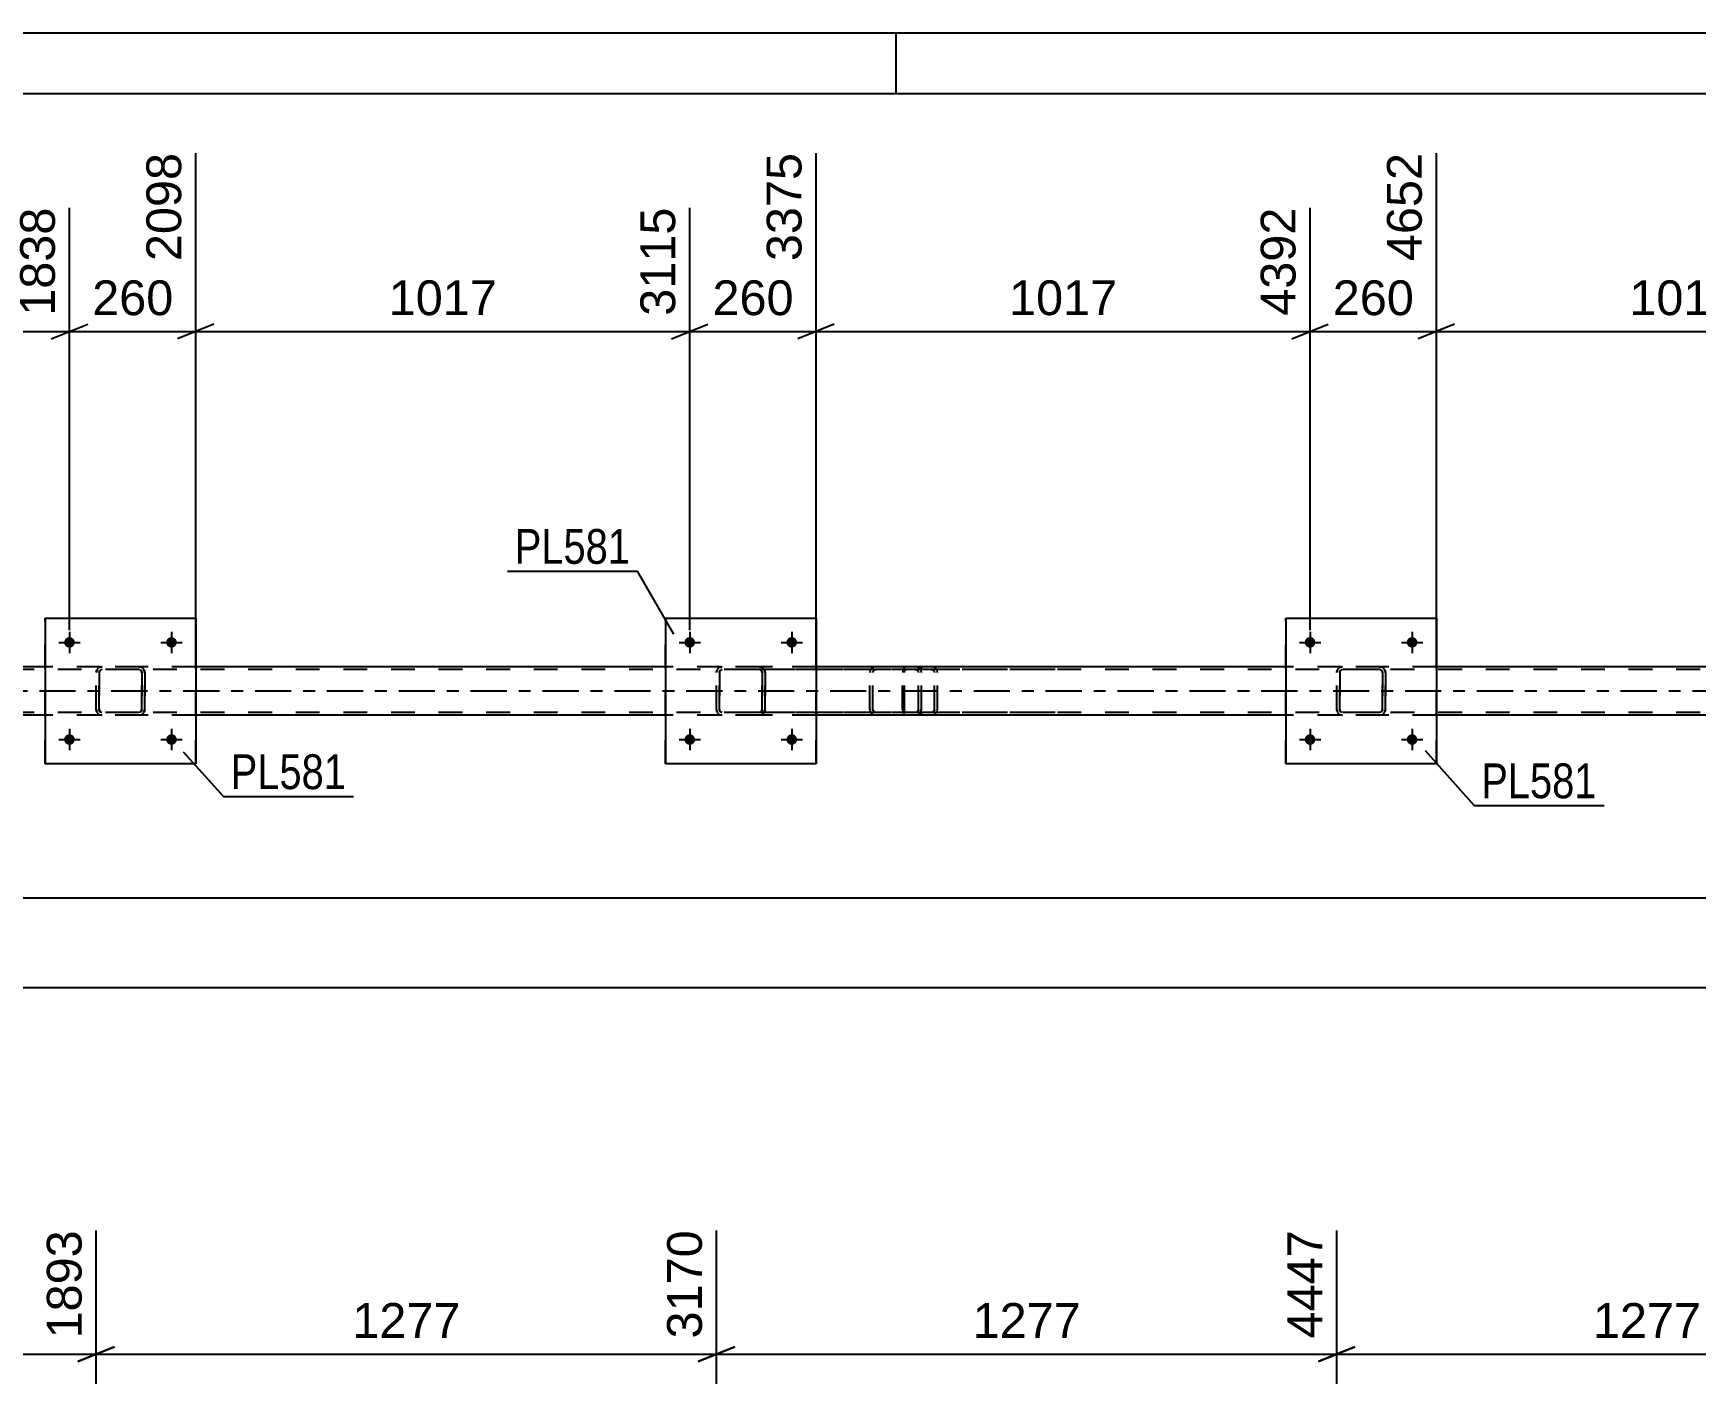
# Model space of a CAD drawing. Header units: millimetres. Extents: x 0 to 841, y 0 to 594.
# Drawn here: x 139.9 to 276.8, y 483.6 to 594 of the extents above; entities that cross this region are included whole.
import ezdxf

# ---------------------------------------------------------------- set-up
doc = ezdxf.new("R2010")
doc.units = ezdxf.units.MM
doc.linetypes.add('DXK_LINE_DOT2', pattern=[3.9198, 1.9599, -1.9599])
doc.linetypes.add('DXK_LINE_DOT3', pattern=[5.9187, 2.979, -0.9799, 0.9799, -0.9799])
doc.styles.add('Arial', font='ARIAL.TTF', dxfattribs={"height": 0.2})
doc.styles.add('Arial Narrow', font='ARIALN.TTF', dxfattribs={"height": 0.2})

# ---------------------------------------------------------------- blocks, each defined once
blk = doc.blocks.new('Unknown-717033707-1135')
at = {"color": 5, "linetype": 'Continuous'}
for p, q in [((841, 594), (0, 594)), ((211, 589), (211, 594)), ((836, 589), (5, 589))]:
    blk.add_line(p, q, dxfattribs=at)
blk = doc.blocks.new('Part-717033707-1675 - 1658')
at = {"color": 7, "linetype": 'DXK_LINE_DOT2'}
for p, q in [((212.57, 541.85), (197.44, 541.85)), ((212.57, 541.61), (197.44, 541.61)), ((208.86, 541.54), (208.82, 541.37)), ((208.82, 538.33), (208.82, 541.37)), ((208.86, 541.56), (208.86, 541.54)), ((209.08, 541.37), (209.1, 541.47)), ((209.08, 538.33), (209.08, 541.37)), ((209.1, 541.47), (209.15, 541.54)), ((209.34, 541.85), (209.14, 541.82)), ((209.15, 541.54), (209.24, 541.6)), ((209.24, 541.6), (209.34, 541.61)), ((212.77, 541.82), (212.57, 541.85)), ((212.57, 541.61), (212.67, 541.6)), ((212.67, 541.6), (212.75, 541.54)), ((212.75, 541.54), (212.81, 541.47)), ((212.81, 541.47), (212.83, 541.37)), ((212.83, 538.33), (212.83, 541.37)), ((213.05, 541.54), (213.04, 541.56)), ((213.08, 541.37), (213.05, 541.54)), ((213.08, 538.33), (213.08, 541.37)), ((212.57, 538.09), (197.44, 538.09)), ((208.82, 538.33), (208.86, 538.15)), ((209.1, 538.24), (209.08, 538.33)), ((209.15, 538.16), (209.1, 538.24)), ((209.24, 538.11), (209.15, 538.16)), ((209.34, 538.09), (209.24, 538.11)), ((212.67, 538.11), (212.57, 538.09)), ((212.75, 538.16), (212.67, 538.11)), ((212.81, 538.24), (212.75, 538.16)), ((212.83, 538.33), (212.81, 538.24)), ((213.04, 538.15), (213.08, 538.33)), ((212.57, 537.85), (197.44, 537.85)), ((209.14, 537.89), (209.34, 537.85)), ((212.57, 537.85), (212.77, 537.89))]:
    blk.add_line(p, q, dxfattribs=at)
for centre, start, end in [((209.32, 541.35), 110.7583, 155.68), ((212.59, 541.35), 24.32, 69.2417), ((209.32, 538.35), 204.32, 249.2417), ((212.59, 538.35), 290.7583, 335.68)]:
    blk.add_arc(centre, 0.496, start, end, dxfattribs=at)
blk = doc.blocks.new('Part-717033707-1695 - 1658')
at = {"color": 7, "linetype": 'DXK_LINE_DOT2'}
for p, q in [((211.56, 541.56), (211.53, 541.37)), ((211.53, 538.33), (211.53, 541.37)), ((211.61, 541.71), (211.56, 541.56)), ((211.7, 541.82), (211.61, 541.71)), ((211.67, 541.37), (211.68, 541.47)), ((211.67, 538.33), (211.67, 541.37)), ((211.68, 541.47), (211.71, 541.54)), ((211.81, 541.85), (211.7, 541.82)), ((211.71, 541.54), (211.75, 541.6)), ((211.75, 541.6), (211.81, 541.61)), ((224.09, 541.85), (211.81, 541.85)), ((224.09, 541.61), (211.81, 541.61)), ((213.08, 541.61), (213.08, 541.85)), ((214.09, 541.82), (213.9, 541.85)), ((213.9, 541.61), (213.99, 541.6)), ((213.99, 541.6), (214.07, 541.54)), ((214.07, 541.54), (214.13, 541.47)), ((214.13, 541.47), (214.15, 541.37)), ((214.15, 538.33), (214.15, 541.37)), ((214.36, 541.54), (214.36, 541.56)), ((214.4, 541.37), (214.36, 541.54)), ((214.4, 538.33), (214.4, 541.37)), ((211.53, 538.33), (211.56, 538.15)), ((211.56, 538.15), (211.61, 537.99)), ((211.68, 538.24), (211.67, 538.33)), ((211.71, 538.16), (211.68, 538.24)), ((211.75, 538.11), (211.71, 538.16)), ((211.81, 538.09), (211.75, 538.11)), ((224.09, 538.09), (211.81, 538.09)), ((213.08, 537.85), (213.08, 538.09)), ((213.99, 538.11), (213.9, 538.09)), ((214.07, 538.16), (213.99, 538.11)), ((214.13, 538.24), (214.07, 538.16)), ((214.15, 538.33), (214.13, 538.24)), ((214.36, 538.15), (214.4, 538.33)), ((211.61, 537.99), (211.7, 537.89)), ((211.7, 537.89), (211.81, 537.85)), ((224.09, 537.85), (211.81, 537.85)), ((213.9, 537.85), (214.09, 537.89))]:
    blk.add_line(p, q, dxfattribs=at)
for centre, start, end in [((213.91, 541.36), 23.8494, 68.8059), ((213.91, 538.35), 291.1941, 336.1506)]:
    blk.add_arc(centre, 0.492, start, end, dxfattribs=at)
blk = doc.blocks.new('Part-717033707-45633 - 1658')
at = {"color": 2, "linetype": 'Continuous'}
for p, q in [((243.08, 545.85), (243.08, 533.85)), ((243.08, 545.85), (255.48, 545.85)), ((255.48, 545.85), (255.48, 533.85)), ((255.48, 533.85), (243.08, 533.85))]:
    blk.add_line(p, q, dxfattribs=at)
at = {"color": 7, "linetype": 'DXK_LINE_DOT2'}
for p, q in [((243.08, 533.85), (243.08, 545.85)), ((255.48, 533.85), (255.48, 545.85))]:
    blk.add_line(p, q, dxfattribs=at)
blk = doc.blocks.new('Part-717033707-45634 - 1658')
at = {"color": 7, "linetype": 'DXK_LINE_DOT2'}
for p, q in [((196.2, 541.37), (196.24, 541.56)), ((196.24, 541.56), (196.2, 541.37)), ((196.2, 538.33), (196.2, 541.37)), ((196.2, 541.37), (196.2, 541.37)), ((196.2, 538.33), (196.2, 541.37)), ((196.44, 541.37), (196.46, 541.46)), ((196.46, 541.46), (196.44, 541.37)), ((196.44, 538.33), (196.44, 541.37)), ((196.44, 541.37), (196.44, 541.37)), ((196.44, 541.37), (196.44, 538.33)), ((196.46, 541.46), (196.51, 541.54)), ((196.51, 541.54), (196.46, 541.46)), ((196.5, 541.82), (196.68, 541.85)), ((196.68, 541.85), (196.5, 541.82)), ((196.59, 541.59), (196.51, 541.54)), ((196.68, 541.61), (196.59, 541.59)), ((199.72, 541.85), (196.68, 541.85)), ((199.72, 541.61), (196.68, 541.61)), ((199.72, 541.85), (199.9, 541.82)), ((199.9, 541.82), (199.72, 541.85)), ((199.81, 541.59), (199.72, 541.61)), ((199.81, 541.59), (199.89, 541.54)), ((199.89, 541.54), (199.94, 541.46)), ((199.94, 541.46), (199.89, 541.54)), ((199.94, 541.46), (199.96, 541.37)), ((199.96, 541.37), (199.94, 541.46)), ((199.96, 538.33), (199.96, 541.37)), ((199.96, 541.37), (199.96, 541.37)), ((199.96, 541.37), (199.96, 538.33)), ((200.16, 541.56), (200.2, 541.37)), ((200.2, 541.37), (200.16, 541.56)), ((200.2, 538.33), (200.2, 541.37)), ((200.2, 541.37), (200.2, 541.37)), ((200.2, 541.37), (200.2, 538.33)), ((196.2, 538.33), (196.2, 538.33)), ((196.24, 538.15), (196.2, 538.33)), ((196.2, 538.33), (196.24, 538.15)), ((196.44, 538.33), (196.44, 538.33)), ((196.46, 538.24), (196.44, 538.33)), ((196.44, 538.33), (196.46, 538.24)), ((196.51, 538.16), (196.46, 538.24)), ((196.46, 538.24), (196.51, 538.16)), ((196.59, 538.11), (196.51, 538.16)), ((196.68, 538.09), (196.59, 538.11)), ((199.72, 538.09), (196.68, 538.09)), ((199.81, 538.11), (199.72, 538.09)), ((199.89, 538.16), (199.81, 538.11)), ((199.94, 538.24), (199.89, 538.16)), ((199.89, 538.16), (199.94, 538.24)), ((199.96, 538.33), (199.94, 538.24)), ((199.94, 538.24), (199.96, 538.33)), ((199.96, 538.33), (199.96, 538.33)), ((200.2, 538.33), (200.16, 538.15)), ((200.16, 538.15), (200.2, 538.33)), ((200.2, 538.33), (200.2, 538.33)), ((196.68, 537.85), (196.5, 537.89)), ((196.5, 537.89), (196.68, 537.85)), ((199.72, 537.85), (196.68, 537.85)), ((199.9, 537.89), (199.72, 537.85)), ((199.72, 537.85), (199.9, 537.89))]:
    blk.add_line(p, q, dxfattribs=at)
at = {"color": 7, "linetype": 'DXK_LINE_DOT3'}
blk.add_line((198.2, 539.85), (198.2, 539.85), dxfattribs=at)
at = {"color": 7, "linetype": 'DXK_LINE_DOT2'}
for centre, start, end in [((196.68, 541.37), 112.5, 157.5), ((196.68, 541.37), 112.5, 157.5), ((199.72, 541.37), 22.5, 67.5), ((199.72, 541.37), 22.5, 67.5), ((196.68, 538.33), 202.5, 247.5), ((196.68, 538.33), 202.5, 247.5), ((199.72, 538.33), 292.5, 337.5), ((199.72, 538.33), 292.5, 337.5)]:
    blk.add_arc(centre, 0.48, start, end, dxfattribs=at)
blk = doc.blocks.new('Part-717033707-1778 - 1658')
at = {"color": 7, "linetype": 'DXK_LINE_DOT2'}
for p, q in [((731.89, 541.61), (69.42, 541.61)), ((153.32, 541.85), (140.92, 541.85)), ((204.4, 541.85), (192, 541.85)), ((255.48, 541.85), (243.08, 541.85)), ((731.89, 538.09), (69.42, 538.09)), ((153.32, 537.85), (140.92, 537.85)), ((204.4, 537.85), (192, 537.85)), ((255.48, 537.85), (243.08, 537.85))]:
    blk.add_line(p, q, dxfattribs=at)
at = {"color": 2, "linetype": 'Continuous'}
for p, q in [((140.92, 541.85), (102.24, 541.85)), ((192, 541.85), (153.32, 541.85)), ((243.08, 541.85), (204.4, 541.85)), ((294.16, 541.85), (255.48, 541.85)), ((140.92, 537.85), (102.24, 537.85)), ((192, 537.85), (153.32, 537.85)), ((243.08, 537.85), (204.4, 537.85)), ((294.16, 537.85), (255.48, 537.85))]:
    blk.add_line(p, q, dxfattribs=at)
at = {"color": 7, "linetype": 'DXK_LINE_DOT3'}
blk.add_line((69.42, 539.85), (731.89, 539.85), dxfattribs=at)
blk = doc.blocks.new('Part-717033707-45632 - 1658')
at = {"color": 7, "linetype": 'DXK_LINE_DOT2'}
for p, q in [((247.28, 541.37), (247.32, 541.56)), ((247.32, 541.56), (247.28, 541.37)), ((247.28, 538.33), (247.28, 541.37)), ((247.28, 541.37), (247.28, 541.37)), ((247.28, 538.33), (247.28, 541.37)), ((247.52, 541.37), (247.54, 541.46)), ((247.54, 541.46), (247.52, 541.37)), ((247.52, 538.33), (247.52, 541.37)), ((247.52, 541.37), (247.52, 541.37)), ((247.52, 541.37), (247.52, 538.33)), ((247.54, 541.46), (247.59, 541.54)), ((247.59, 541.54), (247.54, 541.46)), ((247.58, 541.82), (247.76, 541.85)), ((247.76, 541.85), (247.58, 541.82)), ((247.67, 541.59), (247.59, 541.54)), ((247.76, 541.61), (247.67, 541.59)), ((250.8, 541.85), (247.76, 541.85)), ((250.8, 541.61), (247.76, 541.61)), ((250.8, 541.85), (250.99, 541.82)), ((250.99, 541.82), (250.8, 541.85)), ((250.89, 541.59), (250.8, 541.61)), ((250.89, 541.59), (250.97, 541.54)), ((250.97, 541.54), (251.02, 541.46)), ((251.02, 541.46), (250.97, 541.54)), ((251.02, 541.46), (251.04, 541.37)), ((251.04, 541.37), (251.02, 541.46)), ((251.04, 538.33), (251.04, 541.37)), ((251.04, 541.37), (251.04, 541.37)), ((251.04, 541.37), (251.04, 538.33)), ((251.25, 541.56), (251.28, 541.37)), ((251.28, 541.37), (251.25, 541.56)), ((251.28, 538.33), (251.28, 541.37)), ((251.28, 541.37), (251.28, 541.37)), ((251.28, 541.37), (251.28, 538.33)), ((247.28, 538.33), (247.28, 538.33)), ((247.32, 538.15), (247.28, 538.33)), ((247.28, 538.33), (247.32, 538.15)), ((247.52, 538.33), (247.52, 538.33)), ((247.54, 538.24), (247.52, 538.33)), ((247.52, 538.33), (247.54, 538.24)), ((247.59, 538.16), (247.54, 538.24)), ((247.54, 538.24), (247.59, 538.16)), ((247.67, 538.11), (247.59, 538.16)), ((247.76, 538.09), (247.67, 538.11)), ((250.8, 538.09), (247.76, 538.09)), ((250.89, 538.11), (250.8, 538.09)), ((250.97, 538.16), (250.89, 538.11)), ((251.02, 538.24), (250.97, 538.16)), ((250.97, 538.16), (251.02, 538.24)), ((251.04, 538.33), (251.02, 538.24)), ((251.02, 538.24), (251.04, 538.33)), ((251.04, 538.33), (251.04, 538.33)), ((251.28, 538.33), (251.25, 538.15)), ((251.25, 538.15), (251.28, 538.33)), ((251.28, 538.33), (251.28, 538.33)), ((247.76, 537.85), (247.58, 537.89)), ((247.58, 537.89), (247.76, 537.85)), ((250.8, 537.85), (247.76, 537.85)), ((250.99, 537.89), (250.8, 537.85)), ((250.8, 537.85), (250.99, 537.89))]:
    blk.add_line(p, q, dxfattribs=at)
at = {"color": 7, "linetype": 'DXK_LINE_DOT3'}
blk.add_line((249.28, 539.85), (249.28, 539.85), dxfattribs=at)
at = {"color": 7, "linetype": 'DXK_LINE_DOT2'}
for centre, start, end in [((247.76, 541.37), 112.5, 157.5), ((247.76, 541.37), 112.5, 157.5), ((250.8, 541.37), 22.5, 67.5), ((250.8, 541.37), 22.5, 67.5), ((247.76, 538.33), 202.5, 247.5), ((247.76, 538.33), 202.5, 247.5), ((250.8, 538.33), 292.5, 337.5), ((250.8, 538.33), 292.5, 337.5)]:
    blk.add_arc(centre, 0.48, start, end, dxfattribs=at)
blk = doc.blocks.new('Part-717033707-45635 - 1658')
at = {"color": 2, "linetype": 'Continuous'}
for p, q in [((192, 545.85), (192, 533.85)), ((192, 545.85), (204.4, 545.85)), ((204.4, 545.85), (204.4, 533.85)), ((204.4, 533.85), (192, 533.85))]:
    blk.add_line(p, q, dxfattribs=at)
at = {"color": 7, "linetype": 'DXK_LINE_DOT2'}
for p, q in [((192, 533.85), (192, 545.85)), ((204.4, 533.85), (204.4, 545.85))]:
    blk.add_line(p, q, dxfattribs=at)
blk = doc.blocks.new('Part-717033707-45636 - 1658')
at = {"color": 7, "linetype": 'DXK_LINE_DOT2'}
for p, q in [((145.12, 541.37), (145.16, 541.56)), ((145.16, 541.56), (145.12, 541.37)), ((145.12, 538.33), (145.12, 541.37)), ((145.12, 541.37), (145.12, 541.37)), ((145.12, 538.33), (145.12, 541.37)), ((145.36, 541.37), (145.38, 541.46)), ((145.38, 541.46), (145.36, 541.37)), ((145.36, 538.33), (145.36, 541.37)), ((145.36, 541.37), (145.36, 541.37)), ((145.36, 541.37), (145.36, 538.33)), ((145.38, 541.46), (145.43, 541.54)), ((145.43, 541.54), (145.38, 541.46)), ((145.42, 541.82), (145.6, 541.85)), ((145.6, 541.85), (145.42, 541.82)), ((145.51, 541.59), (145.43, 541.54)), ((145.6, 541.61), (145.51, 541.59)), ((148.64, 541.85), (145.6, 541.85)), ((148.64, 541.61), (145.6, 541.61)), ((148.64, 541.85), (148.82, 541.82)), ((148.82, 541.82), (148.64, 541.85)), ((148.73, 541.59), (148.64, 541.61)), ((148.73, 541.59), (148.81, 541.54)), ((148.81, 541.54), (148.86, 541.46)), ((148.86, 541.46), (148.81, 541.54)), ((148.86, 541.46), (148.88, 541.37)), ((148.88, 541.37), (148.86, 541.46)), ((148.88, 538.33), (148.88, 541.37)), ((148.88, 541.37), (148.88, 541.37)), ((148.88, 541.37), (148.88, 538.33)), ((149.08, 541.56), (149.12, 541.37)), ((149.12, 541.37), (149.08, 541.56)), ((149.12, 538.33), (149.12, 541.37)), ((149.12, 541.37), (149.12, 541.37)), ((149.12, 541.37), (149.12, 538.33)), ((145.12, 538.33), (145.12, 538.33)), ((145.16, 538.15), (145.12, 538.33)), ((145.12, 538.33), (145.16, 538.15)), ((145.36, 538.33), (145.36, 538.33)), ((145.38, 538.24), (145.36, 538.33)), ((145.36, 538.33), (145.38, 538.24)), ((145.43, 538.16), (145.38, 538.24)), ((145.38, 538.24), (145.43, 538.16)), ((145.51, 538.11), (145.43, 538.16)), ((145.6, 538.09), (145.51, 538.11)), ((148.64, 538.09), (145.6, 538.09)), ((148.73, 538.11), (148.64, 538.09)), ((148.81, 538.16), (148.73, 538.11)), ((148.86, 538.24), (148.81, 538.16)), ((148.81, 538.16), (148.86, 538.24)), ((148.88, 538.33), (148.86, 538.24)), ((148.86, 538.24), (148.88, 538.33)), ((148.88, 538.33), (148.88, 538.33)), ((149.12, 538.33), (149.08, 538.15)), ((149.08, 538.15), (149.12, 538.33)), ((149.12, 538.33), (149.12, 538.33)), ((145.6, 537.85), (145.42, 537.89)), ((145.42, 537.89), (145.6, 537.85)), ((148.64, 537.85), (145.6, 537.85)), ((148.82, 537.89), (148.64, 537.85)), ((148.64, 537.85), (148.82, 537.89))]:
    blk.add_line(p, q, dxfattribs=at)
at = {"color": 7, "linetype": 'DXK_LINE_DOT3'}
blk.add_line((147.12, 539.85), (147.12, 539.85), dxfattribs=at)
at = {"color": 7, "linetype": 'DXK_LINE_DOT2'}
for centre, start, end in [((145.6, 541.37), 112.5, 157.5), ((145.6, 541.37), 112.5, 157.5), ((148.64, 541.37), 22.5, 67.5), ((148.64, 541.37), 22.5, 67.5), ((145.6, 538.33), 202.5, 247.5), ((145.6, 538.33), 202.5, 247.5), ((148.64, 538.33), 292.5, 337.5), ((148.64, 538.33), 292.5, 337.5)]:
    blk.add_arc(centre, 0.48, start, end, dxfattribs=at)
blk = doc.blocks.new('Part-717033707-45637 - 1658')
at = {"color": 2, "linetype": 'Continuous'}
for p, q in [((140.92, 545.85), (140.92, 533.85)), ((140.92, 545.85), (153.32, 545.85)), ((153.32, 545.85), (153.32, 533.85)), ((153.32, 533.85), (140.92, 533.85))]:
    blk.add_line(p, q, dxfattribs=at)
at = {"color": 7, "linetype": 'DXK_LINE_DOT2'}
for p, q in [((140.92, 533.85), (140.92, 545.85)), ((153.32, 533.85), (153.32, 545.85))]:
    blk.add_line(p, q, dxfattribs=at)
blk = doc.blocks.new('Bolt-717033707-45661 - 1658')
at = {"linetype": 'Continuous'}
for points in [[(245.52, 535.85, -1), (244.64, 535.85, -1)], [(253.92, 535.85, -1), (253.04, 535.85, -1)]]:
    blk.add_hatch(color=1, dxfattribs=at).paths.add_polyline_path(points)
at = {"color": 1, "linetype": 'Continuous'}
for p, q in [((245.08, 536.73), (245.08, 534.97)), ((253.48, 536.73), (253.48, 534.97)), ((244.2, 535.85), (245.96, 535.85)), ((252.6, 535.85), (254.36, 535.85))]:
    blk.add_line(p, q, dxfattribs=at)
blk = doc.blocks.new('Bolt-717033707-45662 - 1658')
at = {"linetype": 'Continuous'}
for points in [[(245.52, 543.85, -1), (244.64, 543.85, -1)], [(253.92, 543.85, -1), (253.04, 543.85, -1)]]:
    blk.add_hatch(color=1, dxfattribs=at).paths.add_polyline_path(points)
at = {"color": 1, "linetype": 'Continuous'}
for p, q in [((244.2, 543.85), (245.96, 543.85)), ((245.08, 544.73), (245.08, 542.97)), ((252.6, 543.85), (254.36, 543.85)), ((253.48, 544.73), (253.48, 542.97))]:
    blk.add_line(p, q, dxfattribs=at)
blk = doc.blocks.new('Bolt-717033707-45663 - 1658')
at = {"linetype": 'Continuous'}
for points in [[(194.44, 535.85, -1), (193.56, 535.85, -1)], [(202.84, 535.85, -1), (201.96, 535.85, -1)]]:
    blk.add_hatch(color=1, dxfattribs=at).paths.add_polyline_path(points)
at = {"color": 1, "linetype": 'Continuous'}
for p, q in [((194, 536.73), (194, 534.97)), ((202.4, 536.73), (202.4, 534.97)), ((193.12, 535.85), (194.88, 535.85)), ((201.52, 535.85), (203.28, 535.85))]:
    blk.add_line(p, q, dxfattribs=at)
blk = doc.blocks.new('Bolt-717033707-45664 - 1658')
at = {"linetype": 'Continuous'}
for points in [[(194.44, 543.85, -1), (193.56, 543.85, -1)], [(202.84, 543.85, -1), (201.96, 543.85, -1)]]:
    blk.add_hatch(color=1, dxfattribs=at).paths.add_polyline_path(points)
at = {"color": 1, "linetype": 'Continuous'}
for p, q in [((193.12, 543.85), (194.88, 543.85)), ((194, 544.73), (194, 542.97)), ((201.52, 543.85), (203.28, 543.85)), ((202.4, 544.73), (202.4, 542.97))]:
    blk.add_line(p, q, dxfattribs=at)
blk = doc.blocks.new('Bolt-717033707-45665 - 1658')
at = {"linetype": 'Continuous'}
for points in [[(143.36, 535.85, -1), (142.48, 535.85, -1)], [(151.76, 535.85, -1), (150.88, 535.85, -1)]]:
    blk.add_hatch(color=1, dxfattribs=at).paths.add_polyline_path(points)
at = {"color": 1, "linetype": 'Continuous'}
for p, q in [((142.92, 536.73), (142.92, 534.97)), ((151.32, 536.73), (151.32, 534.97)), ((142.04, 535.85), (143.8, 535.85)), ((150.44, 535.85), (152.2, 535.85))]:
    blk.add_line(p, q, dxfattribs=at)
blk = doc.blocks.new('Bolt-717033707-45666 - 1658')
at = {"linetype": 'Continuous'}
for points in [[(143.36, 543.85, -1), (142.48, 543.85, -1)], [(151.76, 543.85, -1), (150.88, 543.85, -1)]]:
    blk.add_hatch(color=1, dxfattribs=at).paths.add_polyline_path(points)
at = {"color": 1, "linetype": 'Continuous'}
for p, q in [((142.04, 543.85), (143.8, 543.85)), ((142.92, 544.73), (142.92, 542.97)), ((150.44, 543.85), (152.2, 543.85)), ((151.32, 544.73), (151.32, 542.97))]:
    blk.add_line(p, q, dxfattribs=at)
blk = doc.blocks.new('StraightDimension-717033707-1838 - 1658')
at = {"color": 7, "linetype": 'Continuous'}
blk.add_line((68.78, 515.43), (769.65, 515.43), dxfattribs=at)
blk = doc.blocks.new('StraightDimension-717033707-45758 - 1658')
at = {"color": 7, "linetype": 'Continuous'}
blk.add_line((69.42, 522.83), (769.01, 522.83), dxfattribs=at)
blk = doc.blocks.new('StraightDimension-717033707-50568 - 1658')
at = {"color": 7, "linetype": 'Continuous'}
for p, q in [((255.48, 542.85), (255.48, 584.14)), ((296.16, 544.85), (296.16, 579.64)), ((256.98, 570.04), (253.98, 568.84)), ((294.66, 568.84), (297.66, 570.04)), ((255.48, 569.44), (296.16, 569.44))]:
    blk.add_line(p, q, dxfattribs=at)
at = {"color": 0}
blk.add_wipeout([(280.87, 570.19), (280.87, 574.39), (270.77, 574.39), (270.77, 570.19)], dxfattribs=at)
at = {"color": 3, "style": 'Arial'}
blk.add_text('1017', height=2.865, dxfattribs=at).set_placement((271.37, 570.79))
at = {"color": 0, "linetype": 'Continuous'}
blk.add_wipeout([(295.56, 580.24), (291.36, 580.24), (291.36, 570.14), (295.56, 570.14)], dxfattribs=at)
at = {"color": 3, "linetype": 'Continuous', "style": 'Arial'}
blk.add_text('5669', height=2.865, rotation=90.0002, dxfattribs=at).set_placement((294.96, 570.74))
blk = doc.blocks.new('StraightDimension-717033707-50569 - 1658')
at = {"color": 7, "linetype": 'Continuous'}
for p, q in [((255.48, 542.85), (255.48, 584.14)), ((245.08, 544.85), (245.08, 579.64)), ((243.58, 568.84), (246.58, 570.04)), ((256.98, 570.04), (253.98, 568.84)), ((245.08, 569.44), (255.48, 569.44))]:
    blk.add_line(p, q, dxfattribs=at)
at = {"color": 0}
blk.add_wipeout([(254.22, 570.19), (254.22, 574.39), (246.35, 574.39), (246.35, 570.19)], dxfattribs=at)
at = {"color": 3, "style": 'Arial'}
blk.add_text('260', height=2.865, dxfattribs=at).set_placement((246.95, 570.79))
at = {"color": 0, "linetype": 'Continuous'}
blk.add_wipeout([(254.88, 584.74), (250.68, 584.74), (250.68, 574.64), (254.88, 574.64)], dxfattribs=at)
at = {"color": 3, "linetype": 'Continuous', "style": 'Arial'}
blk.add_text('4652', height=2.865, rotation=90.0002, dxfattribs=at).set_placement((254.28, 575.24))
blk = doc.blocks.new('StraightDimension-717033707-50570 - 1658')
at = {"color": 7, "linetype": 'Continuous'}
for p, q in [((204.4, 542.85), (204.4, 584.14)), ((245.08, 544.85), (245.08, 579.64)), ((205.9, 570.04), (202.9, 568.84)), ((243.58, 568.84), (246.58, 570.04)), ((204.4, 569.44), (245.08, 569.44))]:
    blk.add_line(p, q, dxfattribs=at)
at = {"color": 0}
blk.add_wipeout([(229.79, 570.19), (229.79, 574.39), (219.69, 574.39), (219.69, 570.19)], dxfattribs=at)
at = {"color": 3, "style": 'Arial'}
blk.add_text('1017', height=2.865, dxfattribs=at).set_placement((220.29, 570.79))
at = {"color": 0, "linetype": 'Continuous'}
blk.add_wipeout([(244.48, 580.24), (240.28, 580.24), (240.28, 570.14), (244.48, 570.14)], dxfattribs=at)
at = {"color": 3, "linetype": 'Continuous', "style": 'Arial'}
blk.add_text('4392', height=2.865, rotation=90.0002, dxfattribs=at).set_placement((243.88, 570.74))
blk = doc.blocks.new('StraightDimension-717033707-50571 - 1658')
at = {"color": 7, "linetype": 'Continuous'}
for p, q in [((204.4, 542.85), (204.4, 584.14)), ((194, 544.85), (194, 579.64)), ((192.5, 568.84), (195.5, 570.04)), ((205.9, 570.04), (202.9, 568.84)), ((194, 569.44), (204.4, 569.44))]:
    blk.add_line(p, q, dxfattribs=at)
at = {"color": 0}
blk.add_wipeout([(203.14, 570.19), (203.14, 574.39), (195.27, 574.39), (195.27, 570.19)], dxfattribs=at)
at = {"color": 3, "style": 'Arial'}
blk.add_text('260', height=2.865, dxfattribs=at).set_placement((195.87, 570.79))
at = {"color": 0, "linetype": 'Continuous'}
blk.add_wipeout([(203.8, 584.74), (199.6, 584.74), (199.6, 574.64), (203.8, 574.64)], dxfattribs=at)
at = {"color": 3, "linetype": 'Continuous', "style": 'Arial'}
blk.add_text('3375', height=2.865, rotation=90.0002, dxfattribs=at).set_placement((203.2, 575.24))
blk = doc.blocks.new('StraightDimension-717033707-50572 - 1658')
at = {"color": 7, "linetype": 'Continuous'}
for p, q in [((153.32, 542.85), (153.32, 584.14)), ((194, 544.85), (194, 579.64)), ((154.82, 570.04), (151.82, 568.84)), ((192.5, 568.84), (195.5, 570.04)), ((153.32, 569.44), (194, 569.44))]:
    blk.add_line(p, q, dxfattribs=at)
at = {"color": 0}
blk.add_wipeout([(178.71, 570.19), (178.71, 574.39), (168.61, 574.39), (168.61, 570.19)], dxfattribs=at)
at = {"color": 3, "style": 'Arial'}
blk.add_text('1017', height=2.865, dxfattribs=at).set_placement((169.21, 570.79))
at = {"color": 0, "linetype": 'Continuous'}
blk.add_wipeout([(193.4, 580.24), (189.2, 580.24), (189.2, 570.14), (193.4, 570.14)], dxfattribs=at)
at = {"color": 3, "linetype": 'Continuous', "style": 'Arial'}
blk.add_text('3115', height=2.865, rotation=90.0002, dxfattribs=at).set_placement((192.8, 570.74))
blk = doc.blocks.new('StraightDimension-717033707-50573 - 1658')
at = {"color": 7, "linetype": 'Continuous'}
for p, q in [((153.32, 542.85), (153.32, 584.14)), ((142.92, 544.85), (142.92, 579.64)), ((141.42, 568.84), (144.42, 570.04)), ((154.82, 570.04), (151.82, 568.84)), ((142.92, 569.44), (153.32, 569.44))]:
    blk.add_line(p, q, dxfattribs=at)
at = {"color": 0}
blk.add_wipeout([(152.06, 570.19), (152.06, 574.39), (144.19, 574.39), (144.19, 570.19)], dxfattribs=at)
at = {"color": 3, "style": 'Arial'}
blk.add_text('260', height=2.865, dxfattribs=at).set_placement((144.79, 570.79))
at = {"color": 0, "linetype": 'Continuous'}
blk.add_wipeout([(152.72, 584.74), (148.52, 584.74), (148.52, 574.64), (152.72, 574.64)], dxfattribs=at)
at = {"color": 3, "linetype": 'Continuous', "style": 'Arial'}
blk.add_text('2098', height=2.865, rotation=90.0002, dxfattribs=at).set_placement((152.12, 575.24))
blk = doc.blocks.new('StraightDimension-717033707-50574 - 1658')
at = {"color": 7, "linetype": 'Continuous'}
for p, q in [((102.24, 542.85), (102.24, 581.91)), ((142.92, 544.85), (142.92, 579.64)), ((103.74, 570.04), (100.74, 568.84)), ((141.42, 568.84), (144.42, 570.04)), ((102.24, 569.44), (142.92, 569.44))]:
    blk.add_line(p, q, dxfattribs=at)
at = {"color": 0}
blk.add_wipeout([(127.63, 570.19), (127.63, 574.39), (117.53, 574.39), (117.53, 570.19)], dxfattribs=at)
at = {"color": 3, "style": 'Arial'}
blk.add_text('1017', height=2.865, dxfattribs=at).set_placement((118.13, 570.79))
at = {"color": 0, "linetype": 'Continuous'}
blk.add_wipeout([(142.32, 580.24), (138.12, 580.24), (138.12, 570.14), (142.32, 570.14)], dxfattribs=at)
at = {"color": 3, "linetype": 'Continuous', "style": 'Arial'}
blk.add_text('1838', height=2.865, rotation=90.0002, dxfattribs=at).set_placement((141.72, 570.74))
blk = doc.blocks.new('StraightDimension-717033707-49036 - 1868')
at = {"color": 7, "linetype": 'Continuous'}
for p, q in [((145.12, 449.71), (145.12, 495.43)), ((94.04, 449.71), (94.04, 493.21)), ((95.54, 485.84), (92.54, 484.64)), ((94.04, 485.24), (145.12, 485.24)), ((143.62, 484.64), (146.62, 485.84))]:
    blk.add_line(p, q, dxfattribs=at)
at = {"color": 0}
blk.add_wipeout([(124.63, 485.99), (124.63, 490.19), (114.53, 490.19), (114.53, 485.99)], dxfattribs=at)
at = {"color": 3, "style": 'Arial'}
blk.add_text('1277', height=2.865, dxfattribs=at).set_placement((115.13, 486.59))
at = {"color": 0, "linetype": 'Continuous'}
blk.add_wipeout([(144.52, 496.03), (140.32, 496.03), (140.32, 485.94), (144.52, 485.94)], dxfattribs=at)
at = {"color": 3, "linetype": 'Continuous', "style": 'Arial'}
blk.add_text('1893', height=2.865, rotation=90.0002, dxfattribs=at).set_placement((143.92, 486.54))
blk = doc.blocks.new('StraightDimension-717033707-49033 - 1868')
at = {"color": 7, "linetype": 'Continuous'}
for p, q in [((247.28, 449.71), (247.28, 495.43)), ((298.36, 449.71), (298.36, 495.43)), ((248.78, 485.84), (245.78, 484.64)), ((247.28, 485.24), (298.36, 485.24)), ((296.86, 484.64), (299.86, 485.84))]:
    blk.add_line(p, q, dxfattribs=at)
at = {"color": 0}
blk.add_wipeout([(277.87, 485.99), (277.87, 490.19), (267.77, 490.19), (267.77, 485.99)], dxfattribs=at)
at = {"color": 3, "style": 'Arial'}
blk.add_text('1277', height=2.865, dxfattribs=at).set_placement((268.37, 486.59))
at = {"color": 0, "linetype": 'Continuous'}
blk.add_wipeout([(297.76, 496.03), (293.56, 496.03), (293.56, 485.94), (297.76, 485.94)], dxfattribs=at)
at = {"color": 3, "linetype": 'Continuous', "style": 'Arial'}
blk.add_text('5724', height=2.865, rotation=90.0002, dxfattribs=at).set_placement((297.16, 486.54))
blk = doc.blocks.new('StraightDimension-717033707-49034 - 1868')
at = {"color": 7, "linetype": 'Continuous'}
for p, q in [((196.2, 449.71), (196.2, 495.43)), ((247.28, 449.71), (247.28, 495.43)), ((197.7, 485.84), (194.7, 484.64)), ((196.2, 485.24), (247.28, 485.24)), ((245.78, 484.64), (248.78, 485.84))]:
    blk.add_line(p, q, dxfattribs=at)
at = {"color": 0}
blk.add_wipeout([(226.79, 485.99), (226.79, 490.19), (216.69, 490.19), (216.69, 485.99)], dxfattribs=at)
at = {"color": 3, "style": 'Arial'}
blk.add_text('1277', height=2.865, dxfattribs=at).set_placement((217.29, 486.59))
at = {"color": 0, "linetype": 'Continuous'}
blk.add_wipeout([(246.68, 496.03), (242.48, 496.03), (242.48, 485.94), (246.68, 485.94)], dxfattribs=at)
at = {"color": 3, "linetype": 'Continuous', "style": 'Arial'}
blk.add_text('4447', height=2.865, rotation=90.0002, dxfattribs=at).set_placement((246.08, 486.54))
blk = doc.blocks.new('StraightDimension-717033707-49035 - 1868')
at = {"color": 7, "linetype": 'Continuous'}
for p, q in [((145.12, 449.71), (145.12, 495.43)), ((196.2, 449.71), (196.2, 495.43)), ((146.62, 485.84), (143.62, 484.64)), ((145.12, 485.24), (196.2, 485.24)), ((194.7, 484.64), (197.7, 485.84))]:
    blk.add_line(p, q, dxfattribs=at)
at = {"color": 0}
blk.add_wipeout([(175.71, 485.99), (175.71, 490.19), (165.61, 490.19), (165.61, 485.99)], dxfattribs=at)
at = {"color": 3, "style": 'Arial'}
blk.add_text('1277', height=2.865, dxfattribs=at).set_placement((166.21, 486.59))
at = {"color": 0, "linetype": 'Continuous'}
blk.add_wipeout([(195.6, 496.03), (191.4, 496.03), (191.4, 485.94), (195.6, 485.94)], dxfattribs=at)
at = {"color": 3, "linetype": 'Continuous', "style": 'Arial'}
blk.add_text('3170', height=2.865, rotation=90.0002, dxfattribs=at).set_placement((195, 486.54))
blk = doc.blocks.new('Mark-717033707-51342 - 1658')
at = {"color": 0}
blk.add_wipeout([(268.69, 531.02), (268.69, 534.02), (259.18, 534.02), (259.18, 531.02)], dxfattribs=at)
blk.add_wipeout([(268.69, 531.02), (268.69, 534.02), (259.18, 534.02), (259.18, 531.02)], dxfattribs=at)
at = {"color": 30, "linetype": 'Continuous'}
for p, q in [((254.55, 534.95), (258.58, 530.42)), ((258.58, 530.42), (269.29, 530.42))]:
    blk.add_line(p, q, dxfattribs=at)
at = {"color": 3, "style": 'Arial Narrow'}
blk.add_text('PL581', height=2.863, dxfattribs=at).set_placement((259.18, 531.02))
blk = doc.blocks.new('Mark-717033707-51345 - 1658')
at = {"color": 0}
blk.add_wipeout([(189.09, 550.32), (189.09, 553.32), (179.59, 553.32), (179.59, 550.32)], dxfattribs=at)
blk.add_wipeout([(189.09, 550.32), (189.09, 553.32), (179.59, 553.32), (179.59, 550.32)], dxfattribs=at)
at = {"color": 30, "linetype": 'Continuous'}
for p in [(178.99, 549.72), (192.69, 544.52)]:
    blk.add_line(p, (189.69, 549.72), dxfattribs=at)
at = {"color": 3, "style": 'Arial Narrow'}
blk.add_text('PL581', height=2.863, dxfattribs=at).set_placement((179.59, 550.32))
blk = doc.blocks.new('Mark-717033707-51348 - 1658')
at = {"color": 0}
blk.add_wipeout([(165.7, 531.77), (165.7, 534.77), (156.2, 534.77), (156.2, 531.77)], dxfattribs=at)
blk.add_wipeout([(165.7, 531.77), (165.7, 534.77), (156.2, 534.77), (156.2, 531.77)], dxfattribs=at)
at = {"color": 30, "linetype": 'Continuous'}
for p, q in [((152.27, 534.85), (155.6, 531.17)), ((155.6, 531.17), (166.3, 531.17))]:
    blk.add_line(p, q, dxfattribs=at)
at = {"color": 3, "style": 'Arial Narrow'}
blk.add_text('PL581', height=2.863, dxfattribs=at).set_placement((156.2, 531.77))

msp = doc.modelspace()

# ---------------------------------------------------------------- block references
for name in ['Unknown-717033707-1135', 'Part-717033707-45637 - 1658', 'Part-717033707-45635 - 1658', 'Part-717033707-45633 - 1658', 'Part-717033707-1778 - 1658', 'Bolt-717033707-45666 - 1658', 'Bolt-717033707-45664 - 1658', 'Bolt-717033707-45662 - 1658', 'Part-717033707-45636 - 1658', 'Part-717033707-45634 - 1658', 'Part-717033707-1675 - 1658', 'Part-717033707-1695 - 1658', 'Part-717033707-45632 - 1658', 'Bolt-717033707-45665 - 1658', 'Bolt-717033707-45663 - 1658', 'Bolt-717033707-45661 - 1658']:
    msp.add_blockref(name, (0, 0))

# ---------------------------------------------------------------- next in the draw order: block references
for name in ['StraightDimension-717033707-50568 - 1658', 'StraightDimension-717033707-1838 - 1658', 'StraightDimension-717033707-49036 - 1868', 'StraightDimension-717033707-49033 - 1868']:
    msp.add_blockref(name, (0, 0))

# ---------------------------------------------------------------- next in the draw order: block references
for name in ['StraightDimension-717033707-50569 - 1658', 'StraightDimension-717033707-45758 - 1658', 'StraightDimension-717033707-49034 - 1868']:
    msp.add_blockref(name, (0, 0))

# ---------------------------------------------------------------- next in the draw order: block references
for name in ['StraightDimension-717033707-50570 - 1658', 'Mark-717033707-51348 - 1658', 'Mark-717033707-51342 - 1658', 'StraightDimension-717033707-49035 - 1868']:
    msp.add_blockref(name, (0, 0))

# ---------------------------------------------------------------- next in the draw order: block references
msp.add_blockref('StraightDimension-717033707-50571 - 1658', (0, 0))

# ---------------------------------------------------------------- next in the draw order: block references
msp.add_blockref('StraightDimension-717033707-50572 - 1658', (0, 0))

# ---------------------------------------------------------------- next in the draw order: block references
for name in ['StraightDimension-717033707-50573 - 1658', 'Mark-717033707-51345 - 1658']:
    msp.add_blockref(name, (0, 0))

# ---------------------------------------------------------------- next in the draw order: block references
msp.add_blockref('StraightDimension-717033707-50574 - 1658', (0, 0))

doc.saveas('drawing.dxf')
